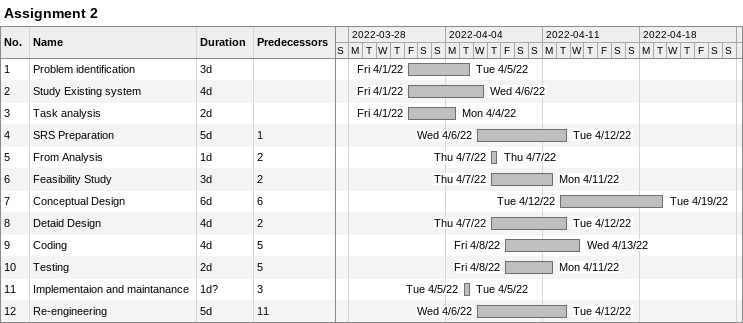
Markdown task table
Assignment 2

| ID | Task | Duration | Start | Finish | Predecessors |
|---|---|---|---|---|---|
| 1 | Problem identification | 3d | 2022-04-01 | 2022-04-05 |  |
| 2 | Study Existing system | 4d | 2022-04-01 | 2022-04-06 |  |
| 3 | Task analysis | 2d | 2022-04-01 | 2022-04-04 |  |
| 4 | SRS Preparation | 5d | 2022-04-06 | 2022-04-12 | 1 |
| 5 | From Analysis | 1d | 2022-04-07 | 2022-04-07 | 2 |
| 6 | Feasibility Study | 3d | 2022-04-07 | 2022-04-11 | 2 |
| 7 | Conceptual Design | 6d | 2022-04-12 | 2022-04-19 | 6 |
| 8 | Detaid Design | 4d | 2022-04-07 | 2022-04-12 | 2 |
| 9 | Coding | 4d | 2022-04-08 | 2022-04-13 | 5 |
| 10 | Testing | 2d | 2022-04-08 | 2022-04-11 | 5 |
| 11 | Implementaion and maintanance | 1d? | 2022-04-05 | 2022-04-05 | 3 |
| 12 | Re-engineering | 5d | 2022-04-06 | 2022-04-12 | 11 |
